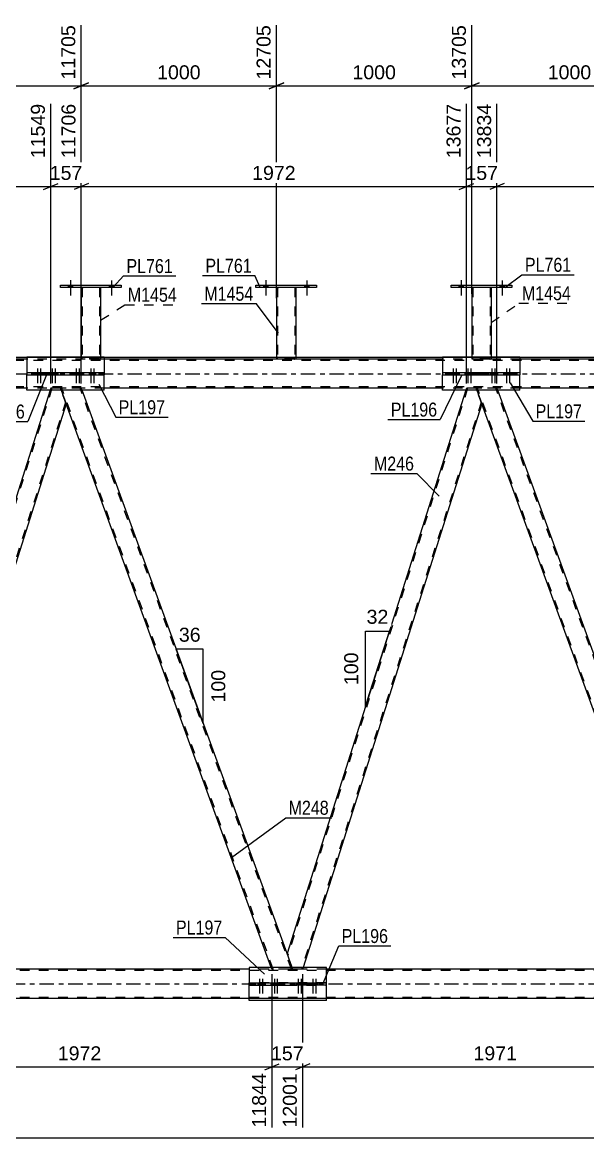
# Model space of a CAD drawing. Header units: millimetres. Extents: x 0 to 1189, y 0 to 841.
# Drawn here: x 542.6 to 658.4, y 443.4 to 671.9 of the extents above; entities that cross this region are included whole.
import ezdxf

# ---------------------------------------------------------------- set-up
doc = ezdxf.new("R2010")
doc.units = ezdxf.units.MM
doc.linetypes.add('DXK_LINE_DOT2', pattern=[3.9198, 1.9599, -1.9599])
doc.linetypes.add('DXK_LINE_DOT3', pattern=[5.9187, 2.979, -0.9799, 0.9799, -0.9799])
doc.styles.add('Arial', font='ARIAL.TTF', dxfattribs={"height": 0.2})
doc.styles.add('Arial Narrow', font='ARIALN.TTF', dxfattribs={"height": 0.2})

# ---------------------------------------------------------------- blocks, each defined once
blk = doc.blocks.new('Part-203773696-5396 - 5323')
at = {"color": 7, "linetype": 'DXK_LINE_DOT2'}
for p, q in [((554.69, 617.58), (554.69, 617.58)), ((554.69, 617.58), (554.69, 617.57)), ((554.69, 617.57), (554.69, 617.58)), ((554.73, 617.58), (554.69, 617.58)), ((554.69, 617.58), (554.73, 617.58)), ((554.84, 617.58), (554.73, 617.58)), ((554.73, 617.58), (554.84, 617.58)), ((554.99, 617.58), (554.84, 617.58)), ((554.84, 617.58), (554.99, 617.58)), ((554.93, 617.58), (554.93, 617.58)), ((554.93, 617.58), (554.93, 602.94)), ((554.95, 617.58), (554.93, 617.58)), ((554.93, 617.58), (554.95, 617.58)), ((555, 617.58), (554.95, 617.58)), ((554.95, 617.58), (555, 617.58)), ((558.4, 617.58), (554.99, 617.58)), ((558.4, 617.58), (554.99, 617.58)), ((558.31, 617.58), (555, 617.58)), ((555, 617.58), (555.08, 617.58)), ((558.38, 617.58), (555.08, 617.58)), ((558.38, 617.58), (558.31, 617.58)), ((558.44, 617.58), (558.38, 617.58)), ((558.38, 617.58), (558.44, 617.58)), ((558.4, 617.58), (558.55, 617.58)), ((558.55, 617.58), (558.4, 617.58)), ((558.45, 617.58), (558.44, 617.58)), ((558.44, 617.58), (558.45, 617.58)), ((558.45, 617.58), (558.45, 617.58)), ((558.45, 617.58), (558.45, 602.93)), ((558.55, 617.58), (558.66, 617.58)), ((558.66, 617.58), (558.55, 617.58)), ((558.66, 617.58), (558.69, 617.58)), ((558.69, 617.58), (558.66, 617.58)), ((558.69, 617.58), (558.69, 617.58)), ((558.69, 617.58), (558.69, 617.57)), ((558.69, 617.57), (558.69, 617.58)), ((554.69, 603.33), (554.69, 602.94)), ((558.69, 603.33), (558.69, 602.93)), ((554.73, 602.94), (554.69, 602.94)), ((554.69, 602.94), (554.73, 602.94)), ((554.83, 602.94), (554.73, 602.94)), ((554.73, 602.94), (554.83, 602.94)), ((554.99, 602.94), (554.83, 602.94)), ((554.83, 602.94), (554.99, 602.94)), ((554.95, 602.94), (554.93, 602.94)), ((554.93, 602.94), (554.95, 602.94)), ((555, 602.94), (554.95, 602.94)), ((554.95, 602.94), (555, 602.94)), ((558.39, 602.94), (554.99, 602.94)), ((558.39, 602.93), (554.99, 602.94)), ((558.3, 602.94), (555, 602.94)), ((555, 602.94), (555.08, 602.94)), ((558.38, 602.93), (555.08, 602.94)), ((558.38, 602.94), (558.3, 602.94)), ((558.43, 602.94), (558.38, 602.94)), ((558.38, 602.93), (558.43, 602.93)), ((558.39, 602.94), (558.55, 602.94)), ((558.55, 602.93), (558.39, 602.93)), ((558.45, 602.94), (558.43, 602.94)), ((558.43, 602.93), (558.45, 602.93)), ((558.55, 602.94), (558.65, 602.94)), ((558.65, 602.93), (558.55, 602.93)), ((558.65, 602.94), (558.69, 602.94)), ((558.69, 602.93), (558.65, 602.93))]:
    blk.add_line(p, q, dxfattribs=at)
at = {"color": 2, "linetype": 'Continuous'}
for p, q in [((554.69, 617.57), (554.69, 603.33)), ((558.69, 617.57), (558.69, 603.33))]:
    blk.add_line(p, q, dxfattribs=at)
blk = doc.blocks.new('Part-203773696-6013 - 5323')
at = {"color": 2, "linetype": 'Continuous'}
for p, q in [((634.7, 617.57), (634.69, 603.33)), ((638.7, 617.57), (638.69, 603.33))]:
    blk.add_line(p, q, dxfattribs=at)
at = {"color": 7, "linetype": 'DXK_LINE_DOT2'}
for p, q in [((634.7, 617.58), (634.7, 617.58)), ((634.7, 617.58), (634.7, 617.57)), ((634.7, 617.57), (634.7, 617.58)), ((634.73, 617.58), (634.7, 617.58)), ((634.7, 617.58), (634.73, 617.58)), ((634.84, 617.58), (634.73, 617.58)), ((634.73, 617.58), (634.84, 617.58)), ((634.99, 617.58), (634.84, 617.58)), ((634.84, 617.58), (634.99, 617.58)), ((634.94, 617.58), (634.93, 602.94)), ((634.94, 617.58), (634.94, 617.58)), ((634.95, 617.58), (634.94, 617.58)), ((634.94, 617.58), (634.95, 617.58)), ((635.01, 617.58), (634.95, 617.58)), ((634.95, 617.58), (635.01, 617.58)), ((638.4, 617.58), (634.99, 617.58)), ((638.4, 617.58), (634.99, 617.58)), ((638.31, 617.58), (635.01, 617.58)), ((635.01, 617.58), (635.08, 617.58)), ((638.39, 617.58), (635.08, 617.58)), ((638.39, 617.58), (638.31, 617.58)), ((638.44, 617.58), (638.39, 617.58)), ((638.39, 617.58), (638.44, 617.58)), ((638.4, 617.58), (638.55, 617.58)), ((638.55, 617.58), (638.4, 617.58)), ((638.46, 617.58), (638.44, 617.58)), ((638.44, 617.58), (638.46, 617.58)), ((638.46, 617.58), (638.45, 602.93)), ((638.46, 617.58), (638.46, 617.58)), ((638.55, 617.58), (638.66, 617.58)), ((638.66, 617.58), (638.55, 617.58)), ((638.66, 617.58), (638.7, 617.58)), ((638.7, 617.58), (638.66, 617.58)), ((638.7, 617.58), (638.7, 617.58)), ((638.7, 617.58), (638.7, 617.57)), ((638.7, 617.57), (638.7, 617.58)), ((634.69, 603.33), (634.69, 602.94)), ((638.69, 603.33), (638.69, 602.93)), ((634.73, 602.94), (634.69, 602.94)), ((634.69, 602.94), (634.73, 602.94)), ((634.83, 602.94), (634.73, 602.94)), ((634.73, 602.94), (634.83, 602.94)), ((634.99, 602.94), (634.83, 602.94)), ((634.83, 602.94), (634.99, 602.94)), ((634.95, 602.94), (634.93, 602.94)), ((634.93, 602.94), (634.95, 602.94)), ((635, 602.94), (634.95, 602.94)), ((634.95, 602.94), (635, 602.94)), ((638.39, 602.94), (634.99, 602.94)), ((638.39, 602.93), (634.99, 602.94)), ((638.3, 602.94), (635, 602.94)), ((635, 602.94), (635.08, 602.94)), ((638.38, 602.93), (635.08, 602.94)), ((638.38, 602.94), (638.3, 602.94)), ((638.43, 602.94), (638.38, 602.94)), ((638.38, 602.93), (638.43, 602.93)), ((638.39, 602.94), (638.55, 602.94)), ((638.55, 602.93), (638.39, 602.93)), ((638.45, 602.94), (638.43, 602.94)), ((638.43, 602.93), (638.45, 602.93)), ((638.55, 602.94), (638.65, 602.94)), ((638.65, 602.93), (638.55, 602.93)), ((638.65, 602.94), (638.69, 602.94)), ((638.69, 602.93), (638.65, 602.93))]:
    blk.add_line(p, q, dxfattribs=at)
blk = doc.blocks.new('Part-203773696-5386 - 5323')
at = {"color": 7, "linetype": 'DXK_LINE_DOT2'}
for p, q in [((594.69, 617.58), (594.69, 617.58)), ((594.69, 617.58), (594.69, 617.57)), ((594.69, 617.57), (594.69, 617.58)), ((594.73, 617.58), (594.69, 617.58)), ((594.69, 617.58), (594.73, 617.58)), ((594.84, 617.58), (594.73, 617.58)), ((594.73, 617.58), (594.84, 617.58)), ((594.99, 617.58), (594.84, 617.58)), ((594.84, 617.58), (594.99, 617.58)), ((594.93, 617.58), (594.93, 617.58)), ((594.93, 617.58), (594.93, 602.94)), ((594.95, 617.58), (594.93, 617.58)), ((594.93, 617.58), (594.95, 617.58)), ((595, 617.58), (594.95, 617.58)), ((594.95, 617.58), (595, 617.58)), ((598.4, 617.58), (594.99, 617.58)), ((598.4, 617.58), (594.99, 617.58)), ((598.31, 617.58), (595, 617.58)), ((595, 617.58), (595.08, 617.58)), ((598.38, 617.58), (595.08, 617.58)), ((598.38, 617.58), (598.31, 617.58)), ((598.44, 617.58), (598.38, 617.58)), ((598.38, 617.58), (598.44, 617.58)), ((598.4, 617.58), (598.55, 617.58)), ((598.55, 617.58), (598.4, 617.58)), ((598.45, 617.58), (598.44, 617.58)), ((598.44, 617.58), (598.45, 617.58)), ((598.45, 617.58), (598.45, 617.58)), ((598.45, 617.58), (598.45, 602.93)), ((598.55, 617.58), (598.66, 617.58)), ((598.66, 617.58), (598.55, 617.58)), ((598.66, 617.58), (598.69, 617.58)), ((598.69, 617.58), (598.66, 617.58)), ((598.69, 617.58), (598.69, 617.58)), ((598.69, 617.58), (598.69, 617.57)), ((598.69, 617.57), (598.69, 617.58)), ((594.69, 602.94), (594.73, 602.94)), ((594.73, 602.94), (594.83, 602.94)), ((594.83, 602.94), (594.99, 602.94)), ((594.93, 602.94), (594.95, 602.94)), ((594.93, 602.94), (594.95, 602.94)), ((598.3, 602.94), (594.95, 602.94)), ((594.95, 602.94), (594.99, 602.94)), ((598.39, 602.94), (594.99, 602.94)), ((594.99, 602.94), (595, 602.94)), ((595, 602.94), (595.08, 602.94)), ((598.38, 602.93), (595.08, 602.94)), ((598.38, 602.94), (598.3, 602.94)), ((598.43, 602.94), (598.38, 602.94)), ((598.38, 602.93), (598.43, 602.93)), ((598.39, 602.94), (598.55, 602.94)), ((598.45, 602.94), (598.43, 602.94)), ((598.43, 602.93), (598.45, 602.93)), ((598.55, 602.94), (598.65, 602.94)), ((598.65, 602.94), (598.69, 602.94))]:
    blk.add_line(p, q, dxfattribs=at)
at = {"color": 2, "linetype": 'Continuous'}
for p, q in [((594.69, 617.57), (594.69, 602.94)), ((598.69, 617.57), (598.69, 602.93)), ((594.73, 602.94), (594.69, 602.94)), ((594.83, 602.94), (594.73, 602.94)), ((594.99, 602.94), (594.83, 602.94)), ((598.39, 602.93), (594.99, 602.94)), ((598.55, 602.93), (598.39, 602.93)), ((598.65, 602.93), (598.55, 602.93)), ((598.69, 602.93), (598.65, 602.93))]:
    blk.add_line(p, q, dxfattribs=at)
blk = doc.blocks.new('Part-203773696-5391 - 5323')
at = {"color": 2, "linetype": 'Continuous'}
for p, q in [((550.49, 617.58), (550.49, 618.06)), ((550.49, 618.06), (562.89, 618.05)), ((562.89, 617.57), (550.49, 617.58)), ((562.89, 618.05), (562.89, 617.57))]:
    blk.add_line(p, q, dxfattribs=at)
blk = doc.blocks.new('Part-203773696-5463 - 5323')
at = {"color": 7, "linetype": 'DXK_LINE_DOT2'}
for p, q in [((783.2, 477.7), (120, 477.69)), ((604.93, 477.94), (589.08, 477.94)), ((783.2, 472.18), (120, 472.17)), ((783.2, 471.94), (163.41, 471.93)), ((604.93, 471.94), (589.08, 471.94))]:
    blk.add_line(p, q, dxfattribs=at)
at = {"color": 2, "linetype": 'Continuous'}
for p, q in [((589.08, 477.94), (523.17, 477.94)), ((670.84, 477.94), (604.93, 477.94)), ((589.08, 471.94), (523.17, 471.94)), ((670.84, 471.94), (604.93, 471.94))]:
    blk.add_line(p, q, dxfattribs=at)
at = {"color": 7, "linetype": 'DXK_LINE_DOT3'}
blk.add_line((120, 474.93), (783.2, 474.94), dxfattribs=at)
blk = doc.blocks.new('Part-203773696-5468 - 5323')
at = {"color": 7, "linetype": 'DXK_LINE_DOT2'}
for p, q in [((762.47, 602.61), (102.5, 602.61)), ((559.44, 602.93), (543.58, 602.93)), ((644.57, 602.93), (628.72, 602.93)), ((762.47, 597.25), (102.5, 597.25)), ((559.44, 596.93), (543.58, 596.93)), ((644.57, 596.93), (628.72, 596.93))]:
    blk.add_line(p, q, dxfattribs=at)
at = {"color": 2, "linetype": 'Continuous'}
for p, q in [((543.58, 602.93), (474.3, 602.93)), ((628.72, 602.93), (559.44, 602.93)), ((713.85, 602.93), (644.57, 602.93)), ((543.58, 596.93), (474.3, 596.93)), ((628.72, 596.93), (559.44, 596.93)), ((713.85, 596.93), (644.57, 596.93))]:
    blk.add_line(p, q, dxfattribs=at)
at = {"color": 7, "linetype": 'DXK_LINE_DOT3'}
blk.add_line((102.5, 599.93), (772.47, 599.93), dxfattribs=at)
blk = doc.blocks.new('Part-203773696-5860 - 5323')
at = {"color": 7, "linetype": 'DXK_LINE_DOT2'}
for p, q in [((639.86, 596.93), (635.61, 596.93)), ((636.77, 593.73), (635.61, 596.93)), ((679.17, 477.94), (635.86, 596.93)), ((682.92, 477.94), (639.61, 596.93)), ((640.01, 596.53), (639.86, 596.93)), ((683.17, 477.94), (682.01, 481.14)), ((678.92, 477.94), (678.77, 478.33)), ((683.17, 477.94), (678.92, 477.94))]:
    blk.add_line(p, q, dxfattribs=at)
at = {"color": 2, "linetype": 'Continuous'}
for p, q in [((682.01, 481.14), (640.01, 596.53)), ((678.77, 478.33), (636.77, 593.73))]:
    blk.add_line(p, q, dxfattribs=at)
blk = doc.blocks.new('Part-203773696-5503 - 5323')
at = {"color": 2, "linetype": 'Continuous'}
for p, q in [((589.08, 475.17), (589.08, 475.17)), ((589.08, 475.17), (598.52, 475.17)), ((589.08, 474.69), (589.08, 475.17)), ((589.08, 474.69), (598.52, 474.69)), ((595.49, 474.69), (595.49, 475.17)), ((598.52, 475.17), (604.93, 475.17)), ((598.52, 474.69), (598.52, 475.17)), ((604.93, 474.69), (598.52, 474.69)), ((604.93, 475.17), (604.93, 475.17)), ((604.93, 474.69), (604.93, 475.17))]:
    blk.add_line(p, q, dxfattribs=at)
at = {"color": 7, "linetype": 'DXK_LINE_DOT2'}
for p, q in [((604.93, 475.17), (589.08, 475.17)), ((589.08, 474.69), (589.08, 474.69)), ((589.08, 474.69), (604.93, 474.69)), ((604.93, 474.69), (604.93, 474.69))]:
    blk.add_line(p, q, dxfattribs=at)
blk = doc.blocks.new('Bolt-203773696-5504 - 5323')
at = {"linetype": 'Continuous'}
for points in [[(599.51, 475.17), (598.79, 475.17), (598.79, 474.69), (599.51, 474.69)], [(600.11, 475.17), (599.39, 475.17), (599.39, 474.69), (600.11, 474.69)], [(602.53, 475.17), (601.81, 475.17), (601.81, 474.69), (602.53, 474.69)], [(603.13, 475.17), (602.41, 475.17), (602.41, 474.69), (603.13, 474.69)]]:
    blk.add_hatch(color=1, dxfattribs=at).paths.add_polyline_path(points)
at = {"color": 1, "linetype": 'Continuous'}
for p, q in [((599.15, 475.97), (599.15, 472.97)), ((599.75, 475.97), (599.75, 472.97)), ((602.17, 475.97), (602.17, 472.97)), ((602.77, 475.97), (602.77, 472.97)), ((598.79, 475.17), (598.79, 474.69)), ((599.39, 475.17), (599.39, 474.69)), ((599.51, 475.17), (599.51, 474.69)), ((600.11, 475.17), (600.11, 474.69)), ((601.81, 475.17), (601.81, 474.69)), ((602.41, 475.17), (602.41, 474.69)), ((602.53, 475.17), (602.53, 474.69)), ((603.13, 475.17), (603.13, 474.69))]:
    blk.add_line(p, q, dxfattribs=at)
blk = doc.blocks.new('Bolt-203773696-5505 - 5323')
at = {"linetype": 'Continuous'}
for points in [[(591.6, 475.17), (590.88, 475.17), (590.88, 474.69), (591.6, 474.69)], [(592.2, 475.17), (591.48, 475.17), (591.48, 474.69), (592.2, 474.69)], [(594.62, 475.17), (593.9, 475.17), (593.9, 474.69), (594.62, 474.69)], [(595.22, 475.17), (594.5, 475.17), (594.5, 474.69), (595.22, 474.69)]]:
    blk.add_hatch(color=1, dxfattribs=at).paths.add_polyline_path(points)
at = {"color": 1, "linetype": 'Continuous'}
for p, q in [((591.24, 475.97), (591.24, 472.97)), ((591.84, 475.97), (591.84, 472.97)), ((594.26, 475.97), (594.26, 472.97)), ((594.86, 475.97), (594.86, 472.97)), ((590.88, 475.17), (590.88, 474.69)), ((591.48, 475.17), (591.48, 474.69)), ((591.6, 475.17), (591.6, 474.69)), ((592.2, 475.17), (592.2, 474.69)), ((593.9, 475.17), (593.9, 474.69)), ((594.5, 475.17), (594.5, 474.69)), ((594.62, 475.17), (594.62, 474.69)), ((595.22, 475.17), (595.22, 474.69))]:
    blk.add_line(p, q, dxfattribs=at)
blk = doc.blocks.new('Bolt-203773696-5588 - 5323')
at = {"linetype": 'Continuous'}
for points in [[(639.15, 600.17), (638.43, 600.17), (638.43, 599.69), (639.15, 599.69)], [(639.75, 600.17), (639.03, 600.17), (639.03, 599.69), (639.75, 599.69)], [(642.16, 600.17), (641.44, 600.17), (641.44, 599.69), (642.16, 599.69)], [(642.77, 600.17), (642.05, 600.17), (642.05, 599.69), (642.77, 599.69)]]:
    blk.add_hatch(color=1, dxfattribs=at).paths.add_polyline_path(points)
at = {"color": 1, "linetype": 'Continuous'}
for p, q in [((638.79, 600.97), (638.79, 597.97)), ((639.39, 600.97), (639.39, 597.97)), ((641.8, 600.97), (641.8, 597.97)), ((642.41, 600.97), (642.41, 597.97)), ((638.43, 600.17), (638.43, 599.69)), ((639.03, 600.17), (639.03, 599.69)), ((639.15, 600.17), (639.15, 599.69)), ((639.75, 600.17), (639.75, 599.69)), ((641.44, 600.17), (641.44, 599.69)), ((642.05, 600.17), (642.05, 599.69)), ((642.16, 600.17), (642.16, 599.69)), ((642.77, 600.17), (642.77, 599.69))]:
    blk.add_line(p, q, dxfattribs=at)
blk = doc.blocks.new('Bolt-203773696-5589 - 5323')
at = {"linetype": 'Continuous'}
for points in [[(631.24, 600.17), (630.52, 600.17), (630.52, 599.69), (631.24, 599.69)], [(631.84, 600.17), (631.12, 600.17), (631.12, 599.69), (631.84, 599.69)], [(634.26, 600.17), (633.54, 600.17), (633.54, 599.69), (634.26, 599.69)], [(634.86, 600.17), (634.14, 600.17), (634.14, 599.69), (634.86, 599.69)]]:
    blk.add_hatch(color=1, dxfattribs=at).paths.add_polyline_path(points)
at = {"color": 1, "linetype": 'Continuous'}
for p, q in [((630.88, 600.97), (630.88, 597.97)), ((631.48, 600.97), (631.48, 597.97)), ((633.9, 600.97), (633.9, 597.97)), ((634.5, 600.97), (634.5, 597.97)), ((630.52, 600.17), (630.52, 599.69)), ((631.12, 600.17), (631.12, 599.69)), ((631.24, 600.17), (631.24, 599.69)), ((631.84, 600.17), (631.84, 599.69)), ((633.54, 600.17), (633.54, 599.69)), ((634.14, 600.17), (634.14, 599.69)), ((634.26, 600.17), (634.26, 599.69)), ((634.86, 600.17), (634.86, 599.69))]:
    blk.add_line(p, q, dxfattribs=at)
blk = doc.blocks.new('Part-203773696-5594 - 5323')
at = {"color": 2, "linetype": 'Continuous'}
for p, q in [((644.57, 603.33), (628.72, 603.33)), ((628.72, 603.33), (628.72, 600.17)), ((644.57, 603.33), (644.57, 600.17)), ((628.72, 596.53), (628.72, 599.69)), ((644.57, 596.53), (644.57, 599.69)), ((644.57, 596.53), (628.72, 596.53))]:
    blk.add_line(p, q, dxfattribs=at)
at = {"color": 7, "linetype": 'DXK_LINE_DOT2'}
for p, q in [((628.72, 600.17), (628.72, 599.69)), ((644.57, 600.17), (644.57, 599.69))]:
    blk.add_line(p, q, dxfattribs=at)
blk = doc.blocks.new('Part-203773696-5599 - 5323')
at = {"color": 2, "linetype": 'Continuous'}
for p, q in [((628.72, 600.17), (628.72, 599.69)), ((628.72, 600.17), (644.57, 600.17)), ((628.72, 599.69), (644.57, 599.69)), ((635.13, 599.69), (635.13, 600.17)), ((638.16, 599.69), (638.16, 600.17)), ((644.57, 600.17), (644.57, 599.69))]:
    blk.add_line(p, q, dxfattribs=at)
blk = doc.blocks.new('Bolt-203773696-5600 - 5323')
at = {"linetype": 'Continuous'}
for points in [[(554.01, 600.17), (553.29, 600.17), (553.29, 599.69), (554.01, 599.69)], [(554.62, 600.17), (553.9, 600.17), (553.9, 599.69), (554.62, 599.69)], [(557.03, 600.17), (556.31, 600.17), (556.31, 599.69), (557.03, 599.69)], [(557.63, 600.17), (556.91, 600.17), (556.91, 599.69), (557.63, 599.69)]]:
    blk.add_hatch(color=1, dxfattribs=at).paths.add_polyline_path(points)
at = {"color": 1, "linetype": 'Continuous'}
for p, q in [((553.65, 600.97), (553.65, 597.97)), ((554.26, 600.97), (554.26, 597.97)), ((556.67, 600.97), (556.67, 597.97)), ((557.27, 600.97), (557.27, 597.97)), ((553.29, 600.17), (553.29, 599.69)), ((553.9, 600.17), (553.9, 599.69)), ((554.01, 600.17), (554.01, 599.69)), ((554.62, 600.17), (554.62, 599.69)), ((556.31, 600.17), (556.31, 599.69)), ((556.91, 600.17), (556.91, 599.69)), ((557.03, 600.17), (557.03, 599.69)), ((557.63, 600.17), (557.63, 599.69))]:
    blk.add_line(p, q, dxfattribs=at)
blk = doc.blocks.new('Bolt-203773696-5601 - 5323')
at = {"linetype": 'Continuous'}
for points in [[(546.11, 600.17), (545.39, 600.17), (545.39, 599.69), (546.11, 599.69)], [(546.71, 600.17), (545.99, 600.17), (545.99, 599.69), (546.71, 599.69)], [(549.12, 600.17), (548.4, 600.17), (548.4, 599.69), (549.12, 599.69)], [(549.72, 600.17), (549, 600.17), (549, 599.69), (549.72, 599.69)]]:
    blk.add_hatch(color=1, dxfattribs=at).paths.add_polyline_path(points)
at = {"color": 1, "linetype": 'Continuous'}
for p, q in [((545.75, 600.97), (545.75, 597.97)), ((546.35, 600.97), (546.35, 597.97)), ((548.76, 600.97), (548.76, 597.97)), ((549.36, 600.97), (549.36, 597.97)), ((545.39, 600.17), (545.39, 599.69)), ((545.99, 600.17), (545.99, 599.69)), ((546.11, 600.17), (546.11, 599.69)), ((546.71, 600.17), (546.71, 599.69)), ((548.4, 600.17), (548.4, 599.69)), ((549, 600.17), (549, 599.69)), ((549.12, 600.17), (549.12, 599.69)), ((549.72, 600.17), (549.72, 599.69))]:
    blk.add_line(p, q, dxfattribs=at)
blk = doc.blocks.new('Part-203773696-5606 - 5323')
at = {"color": 2, "linetype": 'Continuous'}
for p, q in [((559.44, 603.33), (543.58, 603.33)), ((543.58, 603.33), (543.58, 600.17)), ((559.44, 603.33), (559.44, 600.17)), ((543.58, 596.53), (543.58, 599.69)), ((559.44, 596.53), (559.44, 599.69)), ((559.44, 596.53), (543.58, 596.53))]:
    blk.add_line(p, q, dxfattribs=at)
at = {"color": 7, "linetype": 'DXK_LINE_DOT2'}
for p, q in [((543.58, 600.17), (543.58, 599.69)), ((559.44, 600.17), (559.44, 599.69))]:
    blk.add_line(p, q, dxfattribs=at)
blk = doc.blocks.new('Part-203773696-5611 - 5323')
at = {"color": 2, "linetype": 'Continuous'}
for p, q in [((543.58, 600.17), (543.58, 599.69)), ((543.58, 600.17), (559.44, 600.17)), ((543.58, 599.69), (559.44, 599.69)), ((549.99, 599.69), (549.99, 600.17)), ((553.03, 599.69), (553.03, 600.17)), ((559.44, 600.17), (559.44, 599.69))]:
    blk.add_line(p, q, dxfattribs=at)
blk = doc.blocks.new('Part-203773696-5728 - 5323')
at = {"color": 2, "linetype": 'Continuous'}
for p, q in [((604.93, 478.33), (589.08, 478.33)), ((589.08, 478.33), (589.08, 475.17)), ((604.93, 475.17), (604.93, 478.33)), ((589.08, 471.53), (589.08, 474.69)), ((604.93, 471.53), (604.93, 474.69)), ((604.93, 471.53), (589.08, 471.53))]:
    blk.add_line(p, q, dxfattribs=at)
at = {"color": 7, "linetype": 'DXK_LINE_DOT2'}
for p, q in [((589.08, 474.69), (589.08, 475.17)), ((604.93, 474.69), (604.93, 475.17))]:
    blk.add_line(p, q, dxfattribs=at)
blk = doc.blocks.new('Part-203773696-5793 - 5323')
at = {"color": 7, "linetype": 'DXK_LINE_DOT2'}
for p, q in [((554.73, 596.93), (550.47, 596.93)), ((551.64, 593.73), (550.47, 596.93)), ((594.04, 477.94), (550.73, 596.93)), ((597.79, 477.94), (554.47, 596.93)), ((554.88, 596.53), (554.73, 596.93)), ((598.04, 477.94), (596.88, 481.14)), ((593.78, 477.94), (593.64, 478.33)), ((598.04, 477.94), (593.78, 477.94))]:
    blk.add_line(p, q, dxfattribs=at)
at = {"color": 2, "linetype": 'Continuous'}
for p, q in [((596.88, 481.14), (554.88, 596.53)), ((593.64, 478.33), (551.64, 593.73))]:
    blk.add_line(p, q, dxfattribs=at)
blk = doc.blocks.new('Part-203773696-5845 - 5323')
at = {"color": 2, "linetype": 'Continuous'}
for p, q in [((548.33, 596.53), (511.74, 481.14)), ((550.62, 596.53), (551.64, 593.73)), ((551.64, 593.73), (515.05, 478.33)), ((512.76, 478.33), (511.74, 481.14))]:
    blk.add_line(p, q, dxfattribs=at)
at = {"color": 7, "linetype": 'DXK_LINE_DOT2'}
for p, q in [((548.71, 596.93), (511.88, 480.77)), ((548.46, 596.93), (548.33, 596.53)), ((550.47, 596.93), (548.46, 596.93)), ((550.62, 596.53), (550.47, 596.93)), ((551.51, 594.1), (514.67, 477.94)), ((512.91, 477.94), (512.76, 478.33)), ((514.92, 477.94), (512.91, 477.94)), ((514.92, 477.94), (515.05, 478.33))]:
    blk.add_line(p, q, dxfattribs=at)
blk = doc.blocks.new('Part-203773696-5850 - 5323')
at = {"color": 2, "linetype": 'Continuous'}
for p, q in [((633.47, 596.53), (596.88, 481.14)), ((635.75, 596.53), (636.77, 593.73)), ((636.77, 593.73), (600.18, 478.33)), ((597.9, 478.33), (596.88, 481.14))]:
    blk.add_line(p, q, dxfattribs=at)
at = {"color": 7, "linetype": 'DXK_LINE_DOT2'}
for p, q in [((633.85, 596.93), (597.01, 480.77)), ((633.59, 596.93), (633.47, 596.53)), ((635.61, 596.93), (633.59, 596.93)), ((635.75, 596.53), (635.61, 596.93)), ((636.64, 594.1), (599.81, 477.94)), ((598.04, 477.94), (597.9, 478.33)), ((600.06, 477.94), (598.04, 477.94)), ((600.06, 477.94), (600.18, 478.33))]:
    blk.add_line(p, q, dxfattribs=at)
blk = doc.blocks.new('Bolt-203773696-5980 - 5323')
at = {"linetype": 'Continuous'}
for points in [[(632.06, 617.58), (632.94, 617.58), (632.94, 618.06), (632.06, 618.06)], [(640.46, 617.57), (641.34, 617.57), (641.34, 618.05), (640.46, 618.05)]]:
    blk.add_hatch(color=1, dxfattribs=at).paths.add_polyline_path(points)
at = {"color": 1, "linetype": 'Continuous'}
for p, q in [((632.06, 618.06), (632.06, 617.58)), ((632.5, 619.06), (632.5, 615.94)), ((632.94, 618.06), (632.94, 617.58)), ((640.46, 618.05), (640.46, 617.57)), ((640.9, 619.05), (640.9, 615.93)), ((641.34, 618.05), (641.34, 617.57))]:
    blk.add_line(p, q, dxfattribs=at)
blk = doc.blocks.new('Bolt-203773696-5943 - 5323')
at = {"linetype": 'Continuous'}
for points in [[(592.05, 617.58), (592.93, 617.58), (592.93, 618.06), (592.05, 618.06)], [(600.45, 617.57), (601.33, 617.57), (601.33, 618.05), (600.45, 618.05)]]:
    blk.add_hatch(color=1, dxfattribs=at).paths.add_polyline_path(points)
at = {"color": 1, "linetype": 'Continuous'}
for p, q in [((592.05, 618.06), (592.05, 617.58)), ((592.5, 619.06), (592.49, 615.94)), ((592.93, 618.06), (592.93, 617.58)), ((600.45, 618.05), (600.45, 617.57)), ((600.9, 619.05), (600.89, 615.93)), ((601.33, 618.05), (601.33, 617.57))]:
    blk.add_line(p, q, dxfattribs=at)
blk = doc.blocks.new('Bolt-203773696-5944 - 5323')
at = {"linetype": 'Continuous'}
for points in [[(552.05, 617.58), (552.93, 617.58), (552.93, 618.06), (552.05, 618.06)], [(560.45, 617.57), (561.33, 617.57), (561.33, 618.05), (560.45, 618.05)]]:
    blk.add_hatch(color=1, dxfattribs=at).paths.add_polyline_path(points)
at = {"color": 1, "linetype": 'Continuous'}
for p, q in [((552.05, 618.06), (552.05, 617.58)), ((552.49, 619.06), (552.49, 615.94)), ((552.93, 618.06), (552.93, 617.58)), ((560.45, 618.05), (560.45, 617.57)), ((560.89, 619.05), (560.89, 615.93)), ((561.33, 618.05), (561.33, 617.57))]:
    blk.add_line(p, q, dxfattribs=at)
blk = doc.blocks.new('Bolt-203773696-5945 - 5323')
at = {"linetype": 'Continuous'}
for points in [[(552.05, 617.58), (552.93, 617.58), (552.93, 618.06), (552.05, 618.06)], [(560.45, 617.57), (561.33, 617.57), (561.33, 618.05), (560.45, 618.05)]]:
    blk.add_hatch(color=1, dxfattribs=at).paths.add_polyline_path(points)
at = {"color": 1, "linetype": 'Continuous'}
for p, q in [((552.05, 618.06), (552.05, 617.58)), ((552.49, 619.06), (552.49, 615.94)), ((552.93, 618.06), (552.93, 617.58)), ((560.45, 618.05), (560.45, 617.57)), ((560.89, 619.05), (560.89, 615.93)), ((561.33, 618.05), (561.33, 617.57))]:
    blk.add_line(p, q, dxfattribs=at)
blk = doc.blocks.new('Bolt-203773696-5979 - 5323')
at = {"linetype": 'Continuous'}
for points in [[(632.06, 617.58), (632.94, 617.58), (632.94, 618.06), (632.06, 618.06)], [(640.46, 617.57), (641.34, 617.57), (641.34, 618.05), (640.46, 618.05)]]:
    blk.add_hatch(color=1, dxfattribs=at).paths.add_polyline_path(points)
at = {"color": 1, "linetype": 'Continuous'}
for p, q in [((632.06, 618.06), (632.06, 617.58)), ((632.5, 619.06), (632.5, 615.94)), ((632.94, 618.06), (632.94, 617.58)), ((640.46, 618.05), (640.46, 617.57)), ((640.9, 619.05), (640.9, 615.93)), ((641.34, 618.05), (641.34, 617.57))]:
    blk.add_line(p, q, dxfattribs=at)
blk = doc.blocks.new('Bolt-203773696-5981 - 5323')
at = {"linetype": 'Continuous'}
for points in [[(592.05, 617.58), (592.93, 617.58), (592.93, 618.06), (592.05, 618.06)], [(600.45, 617.57), (601.33, 617.57), (601.33, 618.05), (600.45, 618.05)]]:
    blk.add_hatch(color=1, dxfattribs=at).paths.add_polyline_path(points)
at = {"color": 1, "linetype": 'Continuous'}
for p, q in [((592.05, 618.06), (592.05, 617.58)), ((592.5, 619.06), (592.49, 615.94)), ((592.93, 618.06), (592.93, 617.58)), ((600.45, 618.05), (600.45, 617.57)), ((600.9, 619.05), (600.89, 615.93)), ((601.33, 618.05), (601.33, 617.57))]:
    blk.add_line(p, q, dxfattribs=at)
blk = doc.blocks.new('Part-203773696-6008 - 5323')
at = {"color": 2, "linetype": 'Continuous'}
for p, q in [((590.49, 617.58), (590.49, 618.06)), ((590.49, 618.06), (602.89, 618.05)), ((602.89, 617.57), (590.49, 617.58)), ((602.89, 618.05), (602.89, 617.57))]:
    blk.add_line(p, q, dxfattribs=at)
blk = doc.blocks.new('Part-203773696-6018 - 5323')
at = {"color": 2, "linetype": 'Continuous'}
for p, q in [((630.5, 617.58), (630.5, 618.06)), ((630.5, 618.06), (642.9, 618.05)), ((642.9, 617.57), (630.5, 617.58)), ((642.9, 618.05), (642.9, 617.57))]:
    blk.add_line(p, q, dxfattribs=at)
blk = doc.blocks.new('StraightDimension-203773696-24917 - 5323')
at = {"color": 7, "linetype": 'Continuous'}
for p, q in [((600.06, 476.94), (600.06, 445.52)), ((678.92, 476.94), (678.92, 445.52)), ((601.56, 458.54), (598.56, 457.34)), ((600.06, 457.94), (678.92, 457.94)), ((677.42, 457.34), (680.42, 458.54))]:
    blk.add_line(p, q, dxfattribs=at)
at = {"color": 0}
blk.add_wipeout([(644.53, 458.69), (644.53, 462.89), (634.44, 462.89), (634.44, 458.69)], dxfattribs=at)
at = {"color": 0, "linetype": 'Continuous'}
blk.add_wipeout([(678.32, 457.24), (674.12, 457.24), (674.12, 444.92), (678.32, 444.92)], dxfattribs=at)
at = {"color": 3, "style": 'Arial'}
blk.add_text('1971', height=2.865, dxfattribs=at).set_placement((635.04, 459.29))
at = {"color": 3, "linetype": 'Continuous', "style": 'Arial'}
blk.add_text('13973', height=2.865, rotation=90.0002, dxfattribs=at).set_placement((677.72, 445.52))
blk = doc.blocks.new('AngleDimension-203773696-21692 - 5323')
at = {"color": 7, "linetype": 'Continuous'}
for p, q in [((578.07, 532.8), (574.17, 543.53)), ((579.71, 543.53), (574.17, 543.53)), ((579.71, 528.3), (574.17, 543.53)), ((579.71, 528.3), (579.71, 543.53))]:
    blk.add_line(p, q, dxfattribs=at)
at = {"color": 0}
for points in [[(579.76, 544.43), (579.76, 548.63), (574.11, 548.63), (574.11, 544.43)], [(584.81, 539.85), (580.61, 539.85), (580.61, 531.98), (584.81, 531.98)]]:
    blk.add_wipeout(points, dxfattribs=at)
at = {"color": 3, "style": 'Arial'}
blk.add_text('36', height=2.865, dxfattribs=at).set_placement((574.71, 545.03))
blk.add_text('100', height=2.865, rotation=90.0002, dxfattribs=at).set_placement((584.21, 532.58))
blk = doc.blocks.new('StraightDimension-203773696-20324 - 5323')
at = {"color": 7, "linetype": 'Continuous'}
for p, q in [((514.69, 615.37), (514.69, 671.3)), ((554.69, 615.37), (554.69, 671.3)), ((516.19, 659.48), (513.19, 658.28)), ((514.69, 658.88), (554.69, 658.88)), ((553.19, 658.28), (556.19, 659.48))]:
    blk.add_line(p, q, dxfattribs=at)
at = {"color": 0, "linetype": 'Continuous'}
blk.add_wipeout([(554.09, 671.9), (549.89, 671.9), (549.89, 659.58), (554.09, 659.58)], dxfattribs=at)
at = {"color": 0}
blk.add_wipeout([(539.74, 659.63), (539.74, 663.83), (529.65, 663.83), (529.65, 659.63)], dxfattribs=at)
at = {"color": 3, "linetype": 'Continuous', "style": 'Arial'}
blk.add_text('11705', height=2.865, rotation=90.0002, dxfattribs=at).set_placement((553.49, 660.18))
at = {"color": 3, "style": 'Arial'}
blk.add_text('1000', height=2.865, dxfattribs=at).set_placement((530.25, 660.23))
blk = doc.blocks.new('StraightDimension-203773696-20323 - 5323')
at = {"color": 7, "linetype": 'Continuous'}
for p, q in [((554.69, 615.37), (554.69, 671.3)), ((594.69, 615.37), (594.69, 671.3)), ((556.19, 659.48), (553.19, 658.28)), ((554.69, 658.88), (594.69, 658.88)), ((593.19, 658.28), (596.19, 659.48))]:
    blk.add_line(p, q, dxfattribs=at)
at = {"color": 0, "linetype": 'Continuous'}
blk.add_wipeout([(594.09, 671.9), (589.89, 671.9), (589.89, 659.58), (594.09, 659.58)], dxfattribs=at)
at = {"color": 0}
blk.add_wipeout([(579.74, 659.63), (579.74, 663.83), (569.65, 663.83), (569.65, 659.63)], dxfattribs=at)
at = {"color": 3, "linetype": 'Continuous', "style": 'Arial'}
blk.add_text('12705', height=2.865, rotation=90.0002, dxfattribs=at).set_placement((593.49, 660.18))
at = {"color": 3, "style": 'Arial'}
blk.add_text('1000', height=2.865, dxfattribs=at).set_placement((570.25, 660.23))
blk = doc.blocks.new('StraightDimension-203773696-21491 - 5323')
at = {"color": 7, "linetype": 'Continuous'}
blk.add_line((89.6, 443.44), (796.1, 443.44), dxfattribs=at)
blk = doc.blocks.new('StraightDimension-203773696-21764 - 5323')
at = {"color": 7, "linetype": 'Continuous'}
for p, q in [((639.86, 597.93), (639.86, 655.19)), ((718.73, 597.93), (718.73, 655.19)), ((641.36, 638.87), (638.36, 637.67)), ((639.86, 638.27), (718.73, 638.27)), ((717.23, 637.67), (720.23, 638.87))]:
    blk.add_line(p, q, dxfattribs=at)
at = {"color": 0, "linetype": 'Continuous'}
blk.add_wipeout([(718.13, 655.79), (713.93, 655.79), (713.93, 643.47), (718.13, 643.47)], dxfattribs=at)
at = {"color": 0}
blk.add_wipeout([(684.34, 639.02), (684.34, 643.22), (674.25, 643.22), (674.25, 639.02)], dxfattribs=at)
at = {"color": 3, "linetype": 'Continuous', "style": 'Arial'}
blk.add_text('15806', height=2.865, rotation=90.0002, dxfattribs=at).set_placement((717.53, 644.07))
at = {"color": 3, "style": 'Arial'}
blk.add_text('1972', height=2.865, dxfattribs=at).set_placement((674.85, 639.62))
blk = doc.blocks.new('StraightDimension-203773696-6598 - 5323')
at = {"color": 7, "linetype": 'Continuous'}
blk.add_line((204.05, 603.33), (733.78, 603.33), dxfattribs=at)
blk = doc.blocks.new('StraightDimension-203773696-21765 - 5323')
at = {"color": 7, "linetype": 'Continuous'}
for p, q in [((633.59, 597.93), (633.59, 655.19)), ((639.86, 597.93), (639.86, 655.19)), ((632.09, 637.67), (635.09, 638.87)), ((633.59, 638.27), (639.86, 638.27)), ((641.36, 638.87), (638.36, 637.67))]:
    blk.add_line(p, q, dxfattribs=at)
at = {"color": 0}
blk.add_wipeout([(640.66, 639.02), (640.66, 643.22), (632.79, 643.22), (632.79, 639.02)], dxfattribs=at)
at = {"color": 0, "linetype": 'Continuous'}
blk.add_wipeout([(639.26, 655.79), (635.06, 655.79), (635.06, 643.47), (639.26, 643.47)], dxfattribs=at)
at = {"color": 3, "linetype": 'Continuous', "style": 'Arial'}
blk.add_text('13834', height=2.865, rotation=90.0002, dxfattribs=at).set_placement((638.66, 644.07))
at = {"color": 3, "style": 'Arial'}
blk.add_text('157', height=2.865, dxfattribs=at).set_placement((633.39, 639.62))
blk = doc.blocks.new('StraightDimension-203773696-20321 - 5323')
at = {"color": 7, "linetype": 'Continuous'}
for p, q in [((634.69, 616.26), (634.69, 671.3)), ((674.69, 616.26), (674.69, 671.3)), ((636.19, 659.48), (633.19, 658.28)), ((634.69, 658.88), (674.69, 658.88)), ((673.19, 658.28), (676.19, 659.48))]:
    blk.add_line(p, q, dxfattribs=at)
at = {"color": 0, "linetype": 'Continuous'}
blk.add_wipeout([(674.09, 671.9), (669.89, 671.9), (669.89, 659.58), (674.09, 659.58)], dxfattribs=at)
at = {"color": 0}
blk.add_wipeout([(659.74, 659.63), (659.74, 663.83), (649.65, 663.83), (649.65, 659.63)], dxfattribs=at)
at = {"color": 3, "linetype": 'Continuous', "style": 'Arial'}
blk.add_text('14705', height=2.865, rotation=90.0002, dxfattribs=at).set_placement((673.49, 660.18))
at = {"color": 3, "style": 'Arial'}
blk.add_text('1000', height=2.865, dxfattribs=at).set_placement((650.25, 660.23))
blk = doc.blocks.new('StraightDimension-203773696-20322 - 5323')
at = {"color": 7, "linetype": 'Continuous'}
for p, q in [((594.69, 615.37), (594.69, 671.3)), ((634.69, 616.26), (634.69, 671.3)), ((596.19, 659.48), (593.19, 658.28)), ((594.69, 658.88), (634.69, 658.88)), ((633.19, 658.28), (636.19, 659.48))]:
    blk.add_line(p, q, dxfattribs=at)
at = {"color": 0, "linetype": 'Continuous'}
blk.add_wipeout([(634.09, 671.9), (629.89, 671.9), (629.89, 659.58), (634.09, 659.58)], dxfattribs=at)
at = {"color": 0}
blk.add_wipeout([(619.74, 659.63), (619.74, 663.83), (609.65, 663.83), (609.65, 659.63)], dxfattribs=at)
at = {"color": 3, "linetype": 'Continuous', "style": 'Arial'}
blk.add_text('13705', height=2.865, rotation=90.0002, dxfattribs=at).set_placement((633.49, 660.18))
at = {"color": 3, "style": 'Arial'}
blk.add_text('1000', height=2.865, dxfattribs=at).set_placement((610.25, 660.23))
blk = doc.blocks.new('AngleDimension-203773696-21706 - 5323')
at = {"color": 7, "linetype": 'Continuous'}
for p, q in [((612.93, 547.2), (617.83, 547.2)), ((612.93, 531.76), (617.83, 547.2)), ((612.93, 531.76), (612.93, 547.2)), ((613.36, 533.12), (617.83, 547.2))]:
    blk.add_line(p, q, dxfattribs=at)
at = {"color": 0}
for points in [[(618.2, 548.1), (618.2, 552.3), (612.55, 552.3), (612.55, 548.1)], [(612.03, 543.42), (607.83, 543.42), (607.83, 535.55), (612.03, 535.55)]]:
    blk.add_wipeout(points, dxfattribs=at)
at = {"color": 3, "style": 'Arial'}
blk.add_text('32', height=2.865, dxfattribs=at).set_placement((613.15, 548.7))
blk.add_text('100', height=2.865, rotation=90.0002, dxfattribs=at).set_placement((611.43, 536.15))
blk = doc.blocks.new('StraightDimension-203773696-21766 - 5323')
at = {"color": 7, "linetype": 'Continuous'}
for p, q in [((554.73, 597.93), (554.73, 655.19)), ((633.59, 597.93), (633.59, 655.19)), ((556.23, 638.87), (553.23, 637.67)), ((554.73, 638.27), (633.59, 638.27)), ((632.09, 637.67), (635.09, 638.87))]:
    blk.add_line(p, q, dxfattribs=at)
at = {"color": 0, "linetype": 'Continuous'}
blk.add_wipeout([(632.99, 655.79), (628.79, 655.79), (628.79, 643.47), (632.99, 643.47)], dxfattribs=at)
at = {"color": 0}
blk.add_wipeout([(599.21, 639.02), (599.21, 643.22), (589.11, 643.22), (589.11, 639.02)], dxfattribs=at)
at = {"color": 3, "linetype": 'Continuous', "style": 'Arial'}
blk.add_text('13677', height=2.865, rotation=90.0002, dxfattribs=at).set_placement((632.39, 644.07))
at = {"color": 3, "style": 'Arial'}
blk.add_text('1972', height=2.865, dxfattribs=at).set_placement((589.71, 639.62))
blk = doc.blocks.new('StraightDimension-203773696-21767 - 5323')
at = {"color": 7, "linetype": 'Continuous'}
for p, q in [((548.46, 597.93), (548.46, 655.19)), ((554.73, 597.93), (554.73, 655.19)), ((546.96, 637.67), (549.96, 638.87)), ((548.46, 638.27), (554.73, 638.27)), ((556.23, 638.87), (553.23, 637.67))]:
    blk.add_line(p, q, dxfattribs=at)
at = {"color": 0}
blk.add_wipeout([(555.53, 639.02), (555.53, 643.22), (547.66, 643.22), (547.66, 639.02)], dxfattribs=at)
at = {"color": 0, "linetype": 'Continuous'}
blk.add_wipeout([(554.13, 655.79), (549.93, 655.79), (549.93, 643.47), (554.13, 643.47)], dxfattribs=at)
at = {"color": 3, "linetype": 'Continuous', "style": 'Arial'}
blk.add_text('11706', height=2.865, rotation=90.0002, dxfattribs=at).set_placement((553.53, 644.07))
at = {"color": 3, "style": 'Arial'}
blk.add_text('157', height=2.865, dxfattribs=at).set_placement((548.26, 639.62))
blk = doc.blocks.new('StraightDimension-203773696-21768 - 5323')
at = {"color": 7, "linetype": 'Continuous'}
for p, q in [((548.46, 597.93), (548.46, 655.19)), ((469.6, 597.93), (469.6, 652.96)), ((471.1, 638.87), (468.1, 637.67)), ((469.6, 638.27), (548.46, 638.27)), ((546.96, 637.67), (549.96, 638.87))]:
    blk.add_line(p, q, dxfattribs=at)
at = {"color": 0, "linetype": 'Continuous'}
blk.add_wipeout([(547.86, 655.79), (543.66, 655.79), (543.66, 643.47), (547.86, 643.47)], dxfattribs=at)
at = {"color": 0}
blk.add_wipeout([(514.08, 639.02), (514.08, 643.22), (503.98, 643.22), (503.98, 639.02)], dxfattribs=at)
at = {"color": 3, "linetype": 'Continuous', "style": 'Arial'}
blk.add_text('11549', height=2.865, rotation=90.0002, dxfattribs=at).set_placement((547.26, 644.07))
at = {"color": 3, "style": 'Arial'}
blk.add_text('1972', height=2.865, dxfattribs=at).set_placement((504.58, 639.62))
blk = doc.blocks.new('StraightDimension-203773696-24918 - 5323')
at = {"color": 7, "linetype": 'Continuous'}
for p, q in [((593.78, 476.94), (593.78, 445.52)), ((600.06, 476.94), (600.06, 445.52)), ((592.28, 457.34), (595.28, 458.54)), ((593.78, 457.94), (600.06, 457.94)), ((601.56, 458.54), (598.56, 457.34))]:
    blk.add_line(p, q, dxfattribs=at)
at = {"color": 0}
blk.add_wipeout([(600.86, 458.69), (600.86, 462.89), (592.98, 462.89), (592.98, 458.69)], dxfattribs=at)
at = {"color": 0, "linetype": 'Continuous'}
blk.add_wipeout([(599.46, 457.24), (595.26, 457.24), (595.26, 444.92), (599.46, 444.92)], dxfattribs=at)
at = {"color": 3, "style": 'Arial'}
blk.add_text('157', height=2.865, dxfattribs=at).set_placement((593.58, 459.29))
at = {"color": 3, "linetype": 'Continuous', "style": 'Arial'}
blk.add_text('12001', height=2.865, rotation=90.0002, dxfattribs=at).set_placement((598.86, 445.52))
blk = doc.blocks.new('StraightDimension-203773696-24919 - 5323')
at = {"color": 7, "linetype": 'Continuous'}
for p, q in [((514.92, 476.94), (514.92, 447.75)), ((593.78, 476.94), (593.78, 445.52)), ((516.42, 458.54), (513.42, 457.34)), ((514.92, 457.94), (593.78, 457.94)), ((592.28, 457.34), (595.28, 458.54))]:
    blk.add_line(p, q, dxfattribs=at)
at = {"color": 0}
blk.add_wipeout([(559.4, 458.69), (559.4, 462.89), (549.31, 462.89), (549.31, 458.69)], dxfattribs=at)
at = {"color": 0, "linetype": 'Continuous'}
blk.add_wipeout([(593.18, 457.24), (588.98, 457.24), (588.98, 444.92), (593.18, 444.92)], dxfattribs=at)
at = {"color": 3, "style": 'Arial'}
blk.add_text('1972', height=2.865, dxfattribs=at).set_placement((549.91, 459.29))
at = {"color": 3, "linetype": 'Continuous', "style": 'Arial'}
blk.add_text('11844', height=2.865, rotation=90.0002, dxfattribs=at).set_placement((592.58, 445.52))
blk = doc.blocks.new('Mark-203773696-5382 - 5323')
at = {"color": 0}
blk.add_wipeout([(589.96, 614.88), (589.96, 617.88), (579.91, 617.88), (579.91, 614.88)], dxfattribs=at)
blk.add_wipeout([(589.96, 614.88), (589.96, 617.88), (579.91, 617.88), (579.91, 614.88)], dxfattribs=at)
at = {"color": 30, "linetype": 'Continuous'}
for p in [(579.31, 614.28), (595.11, 608.22)]:
    blk.add_line(p, (590.56, 614.28), dxfattribs=at)
at = {"color": 3, "style": 'Arial Narrow'}
blk.add_text('M1454', height=2.863, dxfattribs=at).set_placement((579.91, 614.88))
blk = doc.blocks.new('Mark-203773696-5724 - 5323')
at = {"color": 0}
blk.add_wipeout([(583.62, 485.06), (583.62, 488.06), (574.11, 488.06), (574.11, 485.06)], dxfattribs=at)
blk.add_wipeout([(583.62, 485.06), (583.62, 488.06), (574.11, 488.06), (574.11, 485.06)], dxfattribs=at)
at = {"color": 30, "linetype": 'Continuous'}
for p in [(573.51, 484.46), (592.26, 476.96)]:
    blk.add_line(p, (584.22, 484.46), dxfattribs=at)
at = {"color": 3, "style": 'Arial Narrow'}
blk.add_text('PL197', height=2.863, dxfattribs=at).set_placement((574.11, 485.06))
blk = doc.blocks.new('Mark-203773696-5387 - 5323')
at = {"color": 0}
blk.add_wipeout([(573.47, 620.54), (573.47, 623.54), (563.97, 623.54), (563.97, 620.54)], dxfattribs=at)
blk.add_wipeout([(573.47, 620.54), (573.47, 623.54), (563.97, 623.54), (563.97, 620.54)], dxfattribs=at)
at = {"color": 30, "linetype": 'Continuous'}
for p, q in [((561.28, 617.66), (563.37, 619.94)), ((563.37, 619.94), (574.07, 619.94))]:
    blk.add_line(p, q, dxfattribs=at)
at = {"color": 3, "style": 'Arial Narrow'}
blk.add_text('PL761', height=2.863, dxfattribs=at).set_placement((563.97, 620.54))
blk = doc.blocks.new('Mark-203773696-5392 - 5323')
at = {"color": 0}
blk.add_wipeout([(574.31, 614.66), (574.31, 617.66), (564.25, 617.66), (564.25, 614.66)], dxfattribs=at)
blk.add_wipeout([(574.31, 614.66), (574.31, 617.66), (564.25, 617.66), (564.25, 614.66)], dxfattribs=at)
at = {"color": 30, "linetype": 'DXK_LINE_DOT2'}
for p, q in [((558.69, 610.86), (563.65, 614.06)), ((563.65, 614.06), (574.91, 614.06))]:
    blk.add_line(p, q, dxfattribs=at)
at = {"color": 3, "style": 'Arial Narrow'}
blk.add_text('M1454', height=2.863, dxfattribs=at).set_placement((564.25, 614.66))
blk = doc.blocks.new('Mark-203773696-5499 - 5323')
at = {"color": 0}
blk.add_wipeout([(617.55, 483.32), (617.55, 486.32), (608.05, 486.32), (608.05, 483.32)], dxfattribs=at)
blk.add_wipeout([(617.55, 483.32), (617.55, 486.32), (608.05, 486.32), (608.05, 483.32)], dxfattribs=at)
at = {"color": 30, "linetype": 'Continuous'}
for p, q in [((604.12, 474.75), (607.45, 482.72)), ((607.45, 482.72), (618.15, 482.72))]:
    blk.add_line(p, q, dxfattribs=at)
at = {"color": 3, "style": 'Arial Narrow'}
blk.add_text('PL196', height=2.863, dxfattribs=at).set_placement((608.05, 483.32))
blk = doc.blocks.new('Mark-203773696-5590 - 5323')
at = {"color": 0}
blk.add_wipeout([(657.27, 590.79), (657.27, 593.79), (647.77, 593.79), (647.77, 590.79)], dxfattribs=at)
blk.add_wipeout([(657.27, 590.79), (657.27, 593.79), (647.77, 593.79), (647.77, 590.79)], dxfattribs=at)
at = {"color": 30, "linetype": 'Continuous'}
for p, q in [((642.58, 598.06), (647.17, 590.19)), ((647.17, 590.19), (657.87, 590.19))]:
    blk.add_line(p, q, dxfattribs=at)
at = {"color": 3, "style": 'Arial Narrow'}
blk.add_text('PL197', height=2.863, dxfattribs=at).set_placement((647.77, 590.79))
blk = doc.blocks.new('Mark-203773696-5595 - 5323')
at = {"color": 0}
blk.add_wipeout([(627.61, 591.14), (627.61, 594.14), (618.11, 594.14), (618.11, 591.14)], dxfattribs=at)
blk.add_wipeout([(627.61, 591.14), (627.61, 594.14), (618.11, 594.14), (618.11, 591.14)], dxfattribs=at)
at = {"color": 30, "linetype": 'Continuous'}
for p in [(632.68, 599.69), (617.51, 590.54)]:
    blk.add_line(p, (628.21, 590.54), dxfattribs=at)
at = {"color": 3, "style": 'Arial Narrow'}
blk.add_text('PL196', height=2.863, dxfattribs=at).set_placement((618.11, 591.14))
blk = doc.blocks.new('Mark-203773696-5602 - 5323')
at = {"color": 0}
blk.add_wipeout([(571.89, 591.62), (571.89, 594.62), (562.38, 594.62), (562.38, 591.62)], dxfattribs=at)
blk.add_wipeout([(571.89, 591.62), (571.89, 594.62), (562.38, 594.62), (562.38, 591.62)], dxfattribs=at)
at = {"color": 30, "linetype": 'Continuous'}
for p, q in [((558.33, 597.79), (561.78, 591.02)), ((561.78, 591.02), (572.49, 591.02))]:
    blk.add_line(p, q, dxfattribs=at)
at = {"color": 3, "style": 'Arial Narrow'}
blk.add_text('PL197', height=2.863, dxfattribs=at).set_placement((562.38, 591.62))
blk = doc.blocks.new('Mark-203773696-5607 - 5323')
at = {"color": 0}
blk.add_wipeout([(543.17, 590.74), (543.17, 593.74), (533.66, 593.74), (533.66, 590.74)], dxfattribs=at)
blk.add_wipeout([(543.17, 590.74), (543.17, 593.74), (533.66, 593.74), (533.66, 590.74)], dxfattribs=at)
at = {"color": 30, "linetype": 'Continuous'}
for p in [(547.63, 599.69), (533.06, 590.14)]:
    blk.add_line(p, (543.77, 590.14), dxfattribs=at)
at = {"color": 3, "style": 'Arial Narrow'}
blk.add_text('PL196', height=2.863, dxfattribs=at).set_placement((533.66, 590.74))
blk = doc.blocks.new('Mark-203773696-5789 - 5323')
at = {"color": 0}
blk.add_wipeout([(605.41, 509.59), (605.41, 512.59), (597.18, 512.59), (597.18, 509.59)], dxfattribs=at)
blk.add_wipeout([(605.41, 509.59), (605.41, 512.59), (597.18, 512.59), (597.18, 509.59)], dxfattribs=at)
at = {"color": 30, "linetype": 'Continuous'}
for p, q in [((585.46, 500.8), (596.58, 508.99)), ((596.58, 508.99), (606.01, 508.99))]:
    blk.add_line(p, q, dxfattribs=at)
at = {"color": 3, "style": 'Arial Narrow'}
blk.add_text('M248', height=2.863, dxfattribs=at).set_placement((597.18, 509.59))
blk = doc.blocks.new('Mark-203773696-5846 - 5323')
at = {"color": 0}
blk.add_wipeout([(622.87, 580.08), (622.87, 583.08), (614.65, 583.08), (614.65, 580.08)], dxfattribs=at)
blk.add_wipeout([(622.87, 580.08), (622.87, 583.08), (614.65, 583.08), (614.65, 580.08)], dxfattribs=at)
at = {"color": 30, "linetype": 'Continuous'}
for p in [(614.05, 579.48), (628.01, 574.84)]:
    blk.add_line(p, (623.47, 579.48), dxfattribs=at)
at = {"color": 3, "style": 'Arial Narrow'}
blk.add_text('M246', height=2.863, dxfattribs=at).set_placement((614.65, 580.08))
blk = doc.blocks.new('Mark-203773696-6004 - 5323')
at = {"color": 0}
blk.add_wipeout([(589.65, 620.61), (589.65, 623.61), (580.14, 623.61), (580.14, 620.61)], dxfattribs=at)
blk.add_wipeout([(589.65, 620.61), (589.65, 623.61), (580.14, 623.61), (580.14, 620.61)], dxfattribs=at)
at = {"color": 30, "linetype": 'Continuous'}
for p in [(579.54, 620.01), (591.35, 617.58)]:
    blk.add_line(p, (590.25, 620.01), dxfattribs=at)
at = {"color": 3, "style": 'Arial Narrow'}
blk.add_text('PL761', height=2.863, dxfattribs=at).set_placement((580.14, 620.61))
blk = doc.blocks.new('Mark-203773696-6009 - 5323')
at = {"color": 0}
blk.add_wipeout([(655.01, 614.98), (655.01, 617.98), (644.96, 617.98), (644.96, 614.98)], dxfattribs=at)
blk.add_wipeout([(655.01, 614.98), (655.01, 617.98), (644.96, 617.98), (644.96, 614.98)], dxfattribs=at)
at = {"color": 30, "linetype": 'DXK_LINE_DOT2'}
for p, q in [((638.69, 610.41), (644.36, 614.38)), ((644.36, 614.38), (655.61, 614.38))]:
    blk.add_line(p, q, dxfattribs=at)
at = {"color": 3, "style": 'Arial Narrow'}
blk.add_text('M1454', height=2.863, dxfattribs=at).set_placement((644.96, 614.98))
blk = doc.blocks.new('Mark-203773696-6014 - 5323')
at = {"color": 0}
blk.add_wipeout([(655.07, 620.8), (655.07, 623.8), (645.57, 623.8), (645.57, 620.8)], dxfattribs=at)
blk.add_wipeout([(655.07, 620.8), (655.07, 623.8), (645.57, 623.8), (645.57, 620.8)], dxfattribs=at)
at = {"color": 30, "linetype": 'Continuous'}
for p, q in [((641.44, 617.57), (644.97, 620.2)), ((644.97, 620.2), (655.67, 620.2))]:
    blk.add_line(p, q, dxfattribs=at)
at = {"color": 3, "style": 'Arial Narrow'}
blk.add_text('PL761', height=2.863, dxfattribs=at).set_placement((645.57, 620.8))

msp = doc.modelspace()

# ---------------------------------------------------------------- block references
for name in ['Part-203773696-5391 - 5323', 'Bolt-203773696-5944 - 5323', 'Bolt-203773696-5945 - 5323', 'Part-203773696-5396 - 5323', 'Part-203773696-6008 - 5323', 'Bolt-203773696-5943 - 5323', 'Bolt-203773696-5981 - 5323', 'Part-203773696-5386 - 5323', 'Part-203773696-6018 - 5323', 'Bolt-203773696-5980 - 5323', 'Bolt-203773696-5979 - 5323', 'Part-203773696-6013 - 5323', 'Part-203773696-5606 - 5323', 'Part-203773696-5594 - 5323', 'Part-203773696-5468 - 5323', 'Bolt-203773696-5601 - 5323', 'Bolt-203773696-5600 - 5323', 'Bolt-203773696-5589 - 5323', 'Bolt-203773696-5588 - 5323', 'Part-203773696-5611 - 5323', 'Part-203773696-5599 - 5323', 'Part-203773696-5845 - 5323', 'Part-203773696-5793 - 5323', 'Part-203773696-5850 - 5323', 'Part-203773696-5860 - 5323', 'Part-203773696-5463 - 5323', 'Part-203773696-5728 - 5323', 'Bolt-203773696-5505 - 5323', 'Bolt-203773696-5504 - 5323', 'Part-203773696-5503 - 5323']:
    msp.add_blockref(name, (0, 0))

# ---------------------------------------------------------------- next in the draw order: block references
for name in ['StraightDimension-203773696-20324 - 5323', 'StraightDimension-203773696-21764 - 5323', 'AngleDimension-203773696-21692 - 5323', 'StraightDimension-203773696-24917 - 5323']:
    msp.add_blockref(name, (0, 0))

# ---------------------------------------------------------------- next in the draw order: block references
for name in ['StraightDimension-203773696-20323 - 5323', 'StraightDimension-203773696-6598 - 5323', 'StraightDimension-203773696-21491 - 5323']:
    msp.add_blockref(name, (0, 0))

# ---------------------------------------------------------------- next in the draw order: block references
for name in ['StraightDimension-203773696-21765 - 5323', 'Mark-203773696-5590 - 5323', 'Mark-203773696-5846 - 5323', 'AngleDimension-203773696-21706 - 5323', 'Mark-203773696-5789 - 5323', 'Mark-203773696-5499 - 5323', 'StraightDimension-203773696-24918 - 5323']:
    msp.add_blockref(name, (0, 0))

# ---------------------------------------------------------------- next in the draw order: block references
for name in ['StraightDimension-203773696-20321 - 5323', 'StraightDimension-203773696-24919 - 5323']:
    msp.add_blockref(name, (0, 0))

# ---------------------------------------------------------------- next in the draw order: block references
for name in ['StraightDimension-203773696-20322 - 5323', 'Mark-203773696-6009 - 5323', 'Mark-203773696-5724 - 5323']:
    msp.add_blockref(name, (0, 0))

# ---------------------------------------------------------------- next in the draw order: block references
for name in ['StraightDimension-203773696-21766 - 5323', 'Mark-203773696-6014 - 5323']:
    msp.add_blockref(name, (0, 0))

# ---------------------------------------------------------------- next in the draw order: block references
for name in ['StraightDimension-203773696-21767 - 5323', 'Mark-203773696-5387 - 5323', 'Mark-203773696-5382 - 5323', 'Mark-203773696-5595 - 5323', 'Mark-203773696-5602 - 5323']:
    msp.add_blockref(name, (0, 0))

# ---------------------------------------------------------------- next in the draw order: block references
for name in ['StraightDimension-203773696-21768 - 5323', 'Mark-203773696-6004 - 5323', 'Mark-203773696-5392 - 5323']:
    msp.add_blockref(name, (0, 0))

# ---------------------------------------------------------------- next in the draw order: block references
msp.add_blockref('Mark-203773696-5607 - 5323', (0, 0))

doc.saveas('drawing.dxf')
